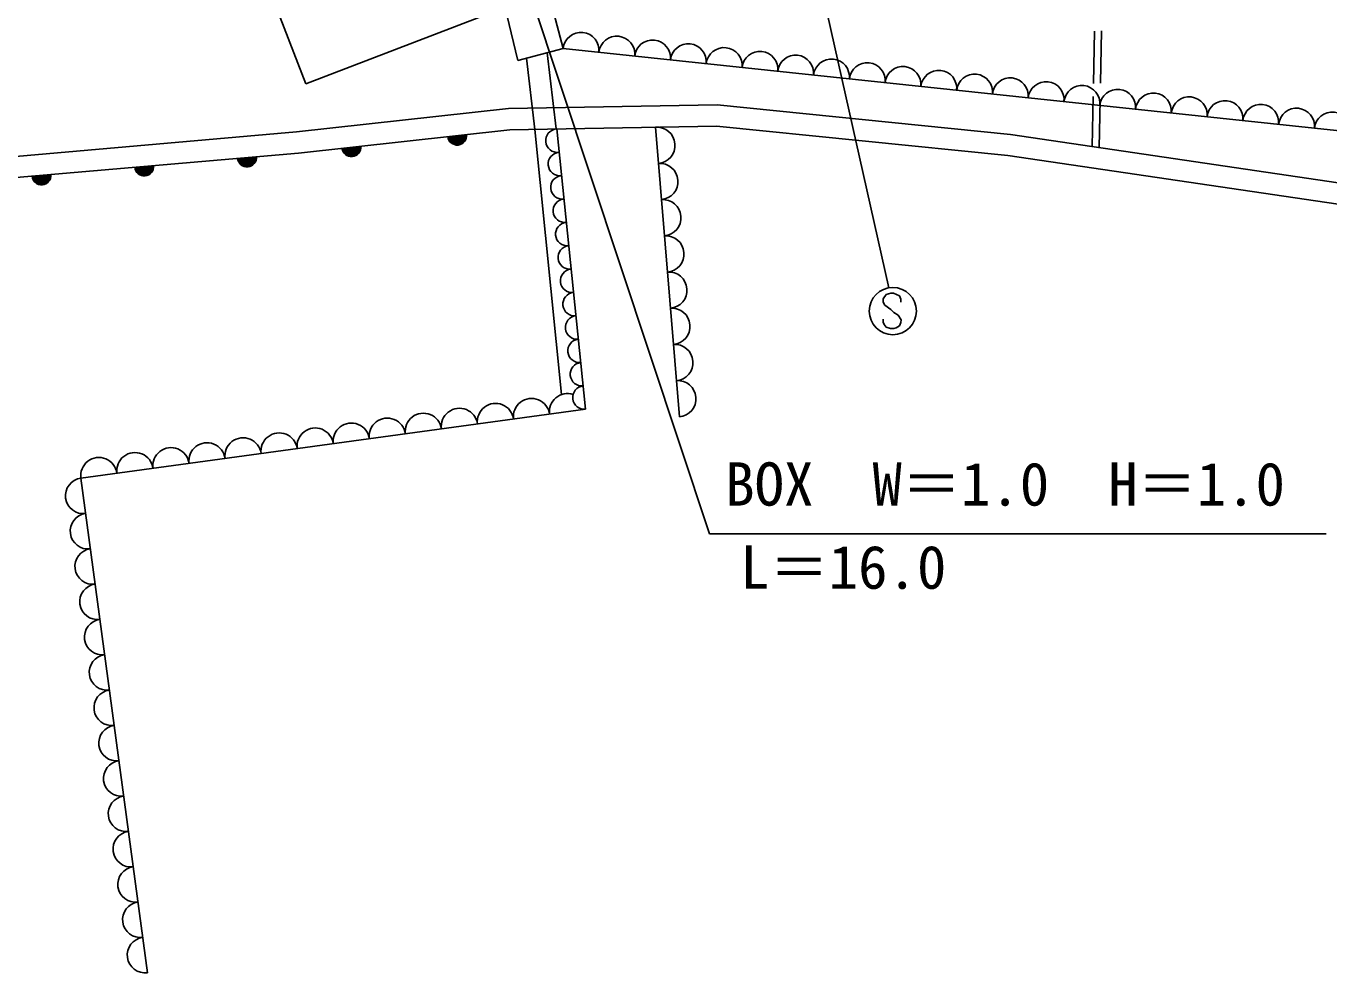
# Model space of a CAD drawing. Units: millimetres, scale not verified. Extents: x 40000 to 680000, y 20000 to 380000.
# Drawn here: x 330618 to 385817, y 264840 to 304956 of the extents above; entities that cross this region are included whole.
import ezdxf
from ezdxf.enums import TextEntityAlignment as Align

# ---------------------------------------------------------------- set-up
doc = ezdxf.new("R2010")
doc.units = ezdxf.units.MM
doc.header["$LTSCALE"] = 1000
doc.linetypes.add('CHAIN', pattern=[18.5, 12, -1.5, 3.5, -1.5])
for name, color, linetype, lineweight in [('M-BGD', 7, 'Continuous', 25), ('M-BMK', 2, 'CHAIN', 13), ('M-STR-STR3', 7, 'Continuous', 25), ('M-STR-STRC', 7, 'Continuous', 25)]:
    doc.layers.add(name, color=color, linetype=linetype, lineweight=lineweight)
doc.styles.add('ＭＳ ゴシック', font='')
doc.styles.get('ＭＳ ゴシック').set_extended_font_data('MS Gothic')

msp = doc.modelspace()

# ---------------------------------------------------------------- linework, layer by layer
at = {"layer": 'M-BGD'}
for p, q in [((353373, 304005), (351759, 310072)), ((349970, 309639), (351449, 303493)), ((342474, 302501), (340858, 306701)), ((349801, 305320), (342474, 302501)), ((375887, 304733), (375842, 302517)), ((376187, 304760), (376142, 302543)), ((351449, 303493), (353373, 304005)), ((353079, 300595), (352697, 303825)), ((353373, 304005), (388232, 300312)), ((352174, 300579), (351818, 303591)), ((375831, 301976), (375788, 299855)), ((342071, 300471), (351064, 301459)), ((351064, 301459), (359901, 301615)), ((359901, 301615), (372325, 300367)), ((376128, 301823), (376087, 299811)), ((328770, 299313), (342071, 300471)), ((342159, 299576), (351121, 300560)), ((351121, 300560), (359864, 300714)), ((352174, 300579), (353302, 289342)), ((354327, 288721), (353104, 300595)), ((357280, 300669), (358296, 288398)), ((359864, 300714), (372214, 299474)), ((372325, 300367), (389896, 297768)), ((329092, 298438), (342159, 299576)), ((372214, 299474), (389749, 296880)), ((332940, 285803), (354327, 288721)), ((335763, 264846), (332940, 285803))]:
    msp.add_line(p, q, dxfattribs=at)
for centre, radius, start, end in [((354130, 303924), 762, 353.9525, 173.9525), ((355646, 303764), 762, 353.9525, 173.9525), ((357162, 303603), 762, 353.9525, 173.9525), ((358677, 303443), 762, 353.9525, 173.9525), ((360193, 303282), 762, 353.9525, 173.9525), ((361709, 303122), 762, 353.9525, 173.9525), ((363224, 302961), 762, 353.9525, 173.9525), ((364740, 302800), 762, 353.9525, 173.9525), ((366256, 302640), 762, 353.9525, 173.9525), ((367771, 302479), 762, 353.9525, 173.9525), ((369287, 302319), 762, 353.9525, 173.9525), ((370803, 302158), 762, 353.9525, 173.9525), ((372318, 301998), 762, 353.9525, 173.9525), ((373834, 301837), 762, 353.9525, 173.9525), ((375350, 301676), 762, 353.9525, 173.9525), ((376865, 301516), 762, 353.9525, 173.9525), ((378381, 301355), 762, 353.9525, 173.9525), ((379896, 301195), 762, 353.9525, 173.9525), ((381412, 301034), 762, 353.9525, 173.9525), ((382928, 300874), 762, 353.9525, 173.9525), ((384443, 300713), 762, 353.9525, 173.9525), ((385959, 300552), 762, 353.9525, 173.9525), ((348881, 300314), 400, 186.2675, 6.2675), ((348881, 300314), 400, 186.2675, 6.2675), ((348881, 300314), 350, 186.2675, 6.2675), ((348881, 300314), 300, 186.2675, 6.2675), ((348881, 300314), 250, 186.2675, 6.2675), ((348881, 300314), 200, 186.2675, 6.2675), ((348881, 300314), 150, 186.2675, 6.2675), ((348881, 300314), 100, 186.2675, 6.2675), ((348881, 300314), 50, 186.2675, 6.2675), ((353131, 300100), 497, 96.0028, 276.0028), ((357343, 299902), 770, 274.7323, 94.7323), ((344399, 299822), 400, 186.2675, 6.2675), ((344399, 299822), 400, 186.2675, 6.2675), ((344399, 299822), 350, 186.2675, 6.2675), ((344399, 299822), 300, 186.2675, 6.2675), ((344399, 299822), 250, 186.2675, 6.2675), ((344399, 299822), 200, 186.2675, 6.2675), ((344399, 299822), 150, 186.2675, 6.2675), ((344399, 299822), 100, 186.2675, 6.2675), ((344399, 299822), 50, 186.2675, 6.2675), ((339981, 299386), 400, 184.9775, 4.9775), ((339981, 299386), 400, 184.9775, 4.9775), ((339981, 299386), 350, 184.9775, 4.9775), ((339981, 299386), 300, 184.9775, 4.9775), ((339981, 299386), 250, 184.9775, 4.9775), ((339981, 299386), 200, 184.9775, 4.9775), ((339981, 299386), 150, 184.9775, 4.9775), ((339981, 299386), 100, 184.9775, 4.9775), ((339981, 299386), 50, 184.9775, 4.9775), ((353235, 299110), 497, 96.0028, 276.0028), ((331270, 298627), 400, 184.9775, 4.9775), ((331270, 298627), 400, 184.9775, 4.9775), ((331270, 298627), 350, 184.9775, 4.9775), ((331270, 298627), 300, 184.9775, 4.9775), ((331270, 298627), 250, 184.9775, 4.9775), ((331270, 298627), 200, 184.9775, 4.9775), ((331270, 298627), 150, 184.9775, 4.9775), ((331270, 298627), 100, 184.9775, 4.9775), ((331270, 298627), 50, 184.9775, 4.9775), ((335626, 299007), 400, 184.9775, 4.9775), ((335626, 299007), 400, 184.9775, 4.9775), ((335626, 299007), 350, 184.9775, 4.9775), ((335626, 299007), 300, 184.9775, 4.9775), ((335626, 299007), 250, 184.9775, 4.9775), ((335626, 299007), 200, 184.9775, 4.9775), ((335626, 299007), 150, 184.9775, 4.9775), ((335626, 299007), 100, 184.9775, 4.9775), ((335626, 299007), 50, 184.9775, 4.9775), ((357470, 298368), 770, 274.7323, 94.7323), ((353339, 298121), 497, 96.0028, 276.0028), ((353443, 297131), 497, 96.0028, 276.0028), ((357597, 296834), 770, 274.7323, 94.7323), ((353547, 296142), 497, 96.0028, 276.0028), ((357724, 295300), 770, 274.7323, 94.7323), ((353651, 295153), 497, 96.0028, 276.0028), ((353755, 294163), 497, 96.0028, 276.0028), ((357851, 293766), 770, 274.7323, 94.7323), ((353859, 293174), 497, 96.0028, 276.0028), ((353963, 292184), 497, 96.0028, 276.0028), ((357978, 292233), 770, 274.7323, 94.7323), ((354067, 291195), 497, 96.0028, 276.0028), ((358105, 290699), 770, 274.7323, 94.7323), ((354171, 290205), 497, 96.0028, 276.0028), ((358232, 289165), 770, 274.7323, 94.7323), ((353563, 288617), 771, 72.5098, 187.7709), ((354275, 289216), 497, 96.0028, 276.0028), ((348981, 287992), 771, 7.7709, 187.7709), ((350508, 288200), 771, 7.7709, 187.7709), ((352036, 288409), 771, 7.7709, 187.7709), ((344398, 287366), 771, 7.7709, 187.7709), ((345925, 287575), 771, 7.7709, 187.7709), ((347453, 287783), 771, 7.7709, 187.7709), ((341342, 286949), 771, 7.7709, 187.7709), ((342870, 287158), 771, 7.7709, 187.7709), ((336759, 286324), 771, 7.7709, 187.7709), ((338287, 286532), 771, 7.7709, 187.7709), ((339815, 286741), 771, 7.7709, 187.7709), ((333704, 285907), 771, 7.7709, 187.7709), ((335232, 286115), 771, 7.7709, 187.7709), ((333041, 285054), 755, 97.6718, 277.6717), ((333243, 283557), 755, 97.6718, 277.6717), ((333444, 282060), 755, 97.6718, 277.6717), ((333646, 280564), 755, 97.6718, 277.6717), ((333848, 279067), 755, 97.6718, 277.6717), ((334049, 277570), 755, 97.6718, 277.6717), ((334251, 276073), 755, 97.6718, 277.6717), ((334453, 274576), 755, 97.6718, 277.6717), ((334654, 273079), 755, 97.6718, 277.6717), ((334856, 271582), 755, 97.6718, 277.6717), ((335058, 270085), 755, 97.6718, 277.6717), ((335259, 268589), 755, 97.6718, 277.6717), ((335461, 267092), 755, 97.6718, 277.6717), ((335662, 265595), 755, 97.6718, 277.6717)]:
    msp.add_arc(centre, radius, start, end, dxfattribs=at)
at = {"layer": 'M-BMK'}
msp.add_open_spline([(289257, 269633), (290694, 272222), (292130, 274811), (293742, 277287), (295086, 279350), (296551, 281335), (298058, 283288), (299534, 285200), (301050, 287082), (302661, 288877), (304226, 290622), (305881, 292286), (307553, 293933), (309121, 295479), (310704, 297010), (312361, 298454), (315325, 301036), (318529, 303341), (321817, 305515), (324873, 307536), (328002, 309445), (331258, 311101), (334306, 312651), (337467, 313980), (340650, 315253), (343078, 316224), (345520, 317162), (348015, 317922), (350932, 318811), (353922, 319458), (356913, 320097), (359211, 320589), (361509, 321076), (363833, 321382), (365178, 321560), (366531, 321677), (367885, 321794)], degree=3, knots=[0, 0, 0, 0, 1, 1, 1, 2, 2, 2, 3, 3, 3, 4, 4, 4, 5, 5, 5, 6, 6, 6, 7, 7, 7, 8, 8, 8, 9, 9, 9, 10, 10, 10, 11, 11, 11, 12, 12, 12, 12], dxfattribs=at)
at = {"layer": 'M-STR-STR3'}
for p, q in [((350065, 312077), (359569, 283444)), ((359569, 283444), (385693, 283444))]:
    msp.add_line(p, q, dxfattribs=at)
at = {"layer": 'M-STR-STRC'}
for p, q in [((367166, 293865), (361814, 317756)), ((367057, 293577), (366934, 293393)), ((366934, 293393), (366936, 293261)), ((366936, 293261), (367000, 293132)), ((367000, 293132), (367255, 292950)), ((367250, 293643), (367057, 293577)), ((367371, 293640), (367250, 293643)), ((367621, 293522), (367371, 293640)), ((367684, 293390), (367621, 293522)), ((367684, 293261), (367684, 293390)), ((367255, 292950), (367384, 292819)), ((367384, 292819), (367563, 292703)), ((367563, 292703), (367689, 292503)), ((366936, 292413), (366934, 292534)), ((366976, 292311), (366936, 292413)), ((367060, 292200), (366976, 292311)), ((367247, 292139), (367060, 292200)), ((367381, 292139), (367247, 292139)), ((367481, 292168), (367381, 292139)), ((367624, 292261), (367481, 292168)), ((367684, 292392), (367624, 292261)), ((367689, 292503), (367684, 292392))]:
    msp.add_line(p, q, dxfattribs=at)
msp.add_circle((367341, 292880), 1000, dxfattribs=at)

# ---------------------------------------------------------------- texts
at = {"layer": 'M-STR-STR3', "style": 'ＭＳ ゴシック'}
for s, p in [('BOX\u3000W＝1.0\u3000H＝1.0', (360238, 286471)), ('L＝16.0', (360875, 282949))]:
    msp.add_text(s, height=1833, dxfattribs=at).set_placement(p, align=Align.TOP_LEFT)

doc.saveas('drawing.dxf')
